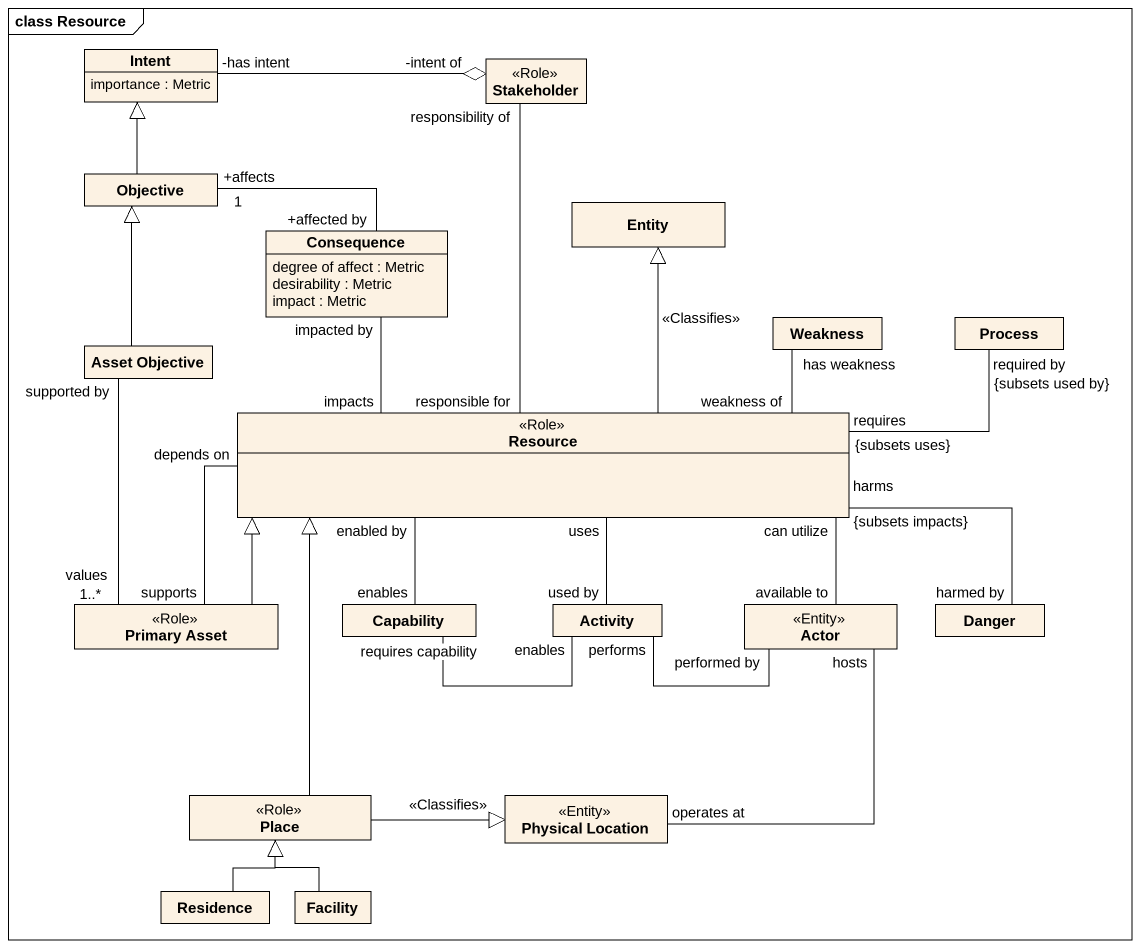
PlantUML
@startuml
mainframe class Resource
hide circle
hide empty members
class Intent {
  importance : Metric
}
class Stakeholder <<Role>>
class Objective
class Consequence {
  degree of affect : Metric
  desirability : Metric
  impact : Metric
}
class "Entity" as Entity_
class "Asset Objective" as Asset_Objective
class Weakness
class "Process" as Process_
class Resource <<Role>>
class "Primary Asset" as Primary_Asset <<Role>>
class Capability
class Activity
class "Actor" as Actor_ <<Entity>>
class Danger
class Place <<Role>>
class "Physical Location" as Physical_Location <<Entity>>
class Residence
class Facility
Stakeholder "-intent of" o-left- "-has intent" Intent
Objective -up-|> Intent
Consequence "+affected by" -left- "+affects\n1" Objective
Consequence "impacted by" -- "impacts" Resource
Asset_Objective -up-|> Objective
Asset_Objective "supported by" -- "values\n1..*" Primary_Asset
Weakness "has weakness" -left- "weakness of" Resource
Process_ "required by\n{subsets used by}" -left- "requires\n{subsets uses}" Resource
Resource "responsible for" -up- "responsibility of" Stakeholder
Resource -up-|> Entity_ : <<Classifies>>
Resource "depends on" -left- "supports" Primary_Asset
Resource "enabled by" -- "enables" Capability
Resource "uses" -- "used by" Activity
Resource "can utilize" -right- "available to" Actor_
Primary_Asset -right-|> Resource
Activity "enables" -left- "requires capability" Capability
Actor_ "performed by" -left- "performs" Activity
Actor_ "hosts" -- "operates at" Physical_Location
Danger "harmed by" -left- "harms\n{subsets impacts}" Resource
Place -up-|> Resource
Place -right-|> Physical_Location : <<Classifies>>
Residence -up-|> Place
Facility -up-|> Place
@enduml
